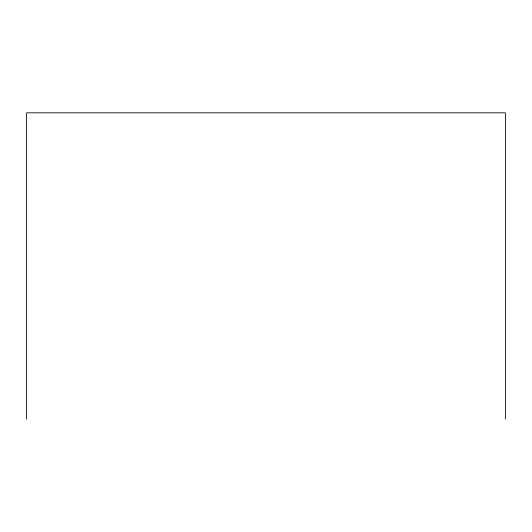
<?xml version="1.0" encoding="UTF-8"?>
<svg xmlns="http://www.w3.org/2000/svg" width="532" height="532" viewBox="0 0 532 532"><rect width="100%" height="100%" fill="white"/><g stroke="black" fill="none" stroke-linecap="round" stroke-linejoin="round"><path stroke-width="0.8" d="M505.4 419.176L505.4 112.824L26.6 112.824L26.6 419.176"/></g></svg>
